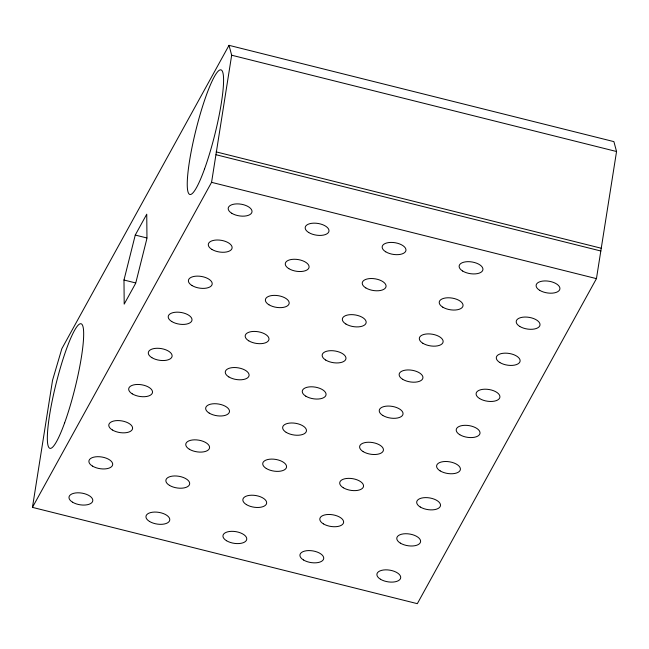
<?xml version="1.0" encoding="UTF-8"?>
<svg xmlns="http://www.w3.org/2000/svg" width="649" height="649" viewBox="0 0 649 649"><rect width="100%" height="100%" fill="white"/><g stroke="black" fill="none" stroke-linecap="round" stroke-linejoin="round"><path stroke-width="0.97" d="M32.45 507.372L211.566 182.337L231.669 55.214L229.016 45.333L613.897 141.628L616.55 151.517L596.447 278.632L417.331 603.667L32.45 507.372L52.553 380.249L61.842 348.7L229.016 45.333M123.983 280.019L135.26 235.06L146.747 214.211L146.966 238.313L135.69 283.264L124.194 304.113L123.983 280.019L135.527 282.907M231.669 55.214L616.55 151.517M216.182 151.89L601.063 248.194M215.987 154.713L600.877 251.009M211.566 182.337L596.447 278.632M135.26 235.06L146.804 237.948M64.624 422.872A64.219 9.719 -76 0 0 81.717 324.119A64.219 9.719 -76 0 0 50.208 411.328A64.219 9.719 -76 0 0 64.624 422.872M204.532 168.991A64.219 9.719 -76 0 0 221.633 70.238A64.219 9.719 -76 0 0 190.116 157.439A64.219 9.719 -76 0 0 204.532 168.991M72.534 502.188A12.039 5.914 9.1 0 0 92.434 501.831A12.039 5.914 9.1 0 0 77.702 492.802A12.039 5.914 9.1 0 0 72.534 502.188M149.505 521.447A12.039 5.914 9.1 0 0 169.413 521.09A12.039 5.914 9.1 0 0 154.681 512.061A12.039 5.914 9.1 0 0 149.505 521.447M226.485 540.706A12.039 5.914 9.1 0 0 246.393 540.349A12.039 5.914 9.1 0 0 231.652 531.328A12.039 5.914 9.1 0 0 226.485 540.706M303.464 559.965A12.039 5.914 9.1 0 0 323.364 559.608A12.039 5.914 9.1 0 0 308.632 550.587A12.039 5.914 9.1 0 0 303.464 559.965M380.436 579.224A12.039 5.914 9.1 0 0 400.344 578.867A12.039 5.914 9.1 0 0 385.611 569.846A12.039 5.914 9.1 0 0 380.436 579.224M400.336 543.116A12.039 5.914 9.1 0 0 420.244 542.751A12.039 5.914 9.1 0 0 405.511 533.729A12.039 5.914 9.1 0 0 400.336 543.116M323.364 523.857A12.039 5.914 9.1 0 0 343.264 523.492A12.039 5.914 9.1 0 0 328.532 514.47A12.039 5.914 9.1 0 0 323.364 523.857M246.385 504.589A12.039 5.914 9.1 0 0 266.293 504.232A12.039 5.914 9.1 0 0 251.552 495.211A12.039 5.914 9.1 0 0 246.385 504.589M169.405 485.33A12.039 5.914 9.1 0 0 189.313 484.973A12.039 5.914 9.1 0 0 174.581 475.952A12.039 5.914 9.1 0 0 169.405 485.33M92.434 466.071A12.039 5.914 9.1 0 0 112.334 465.714A12.039 5.914 9.1 0 0 97.601 456.693A12.039 5.914 9.1 0 0 92.434 466.071M519.752 326.423A12.039 5.914 9.1 0 0 539.652 326.066A12.039 5.914 9.1 0 0 524.919 317.045A12.039 5.914 9.1 0 0 519.752 326.423M288.821 268.645A12.039 5.914 9.1 0 0 308.721 268.288A12.039 5.914 9.1 0 0 293.989 259.259A12.039 5.914 9.1 0 0 288.821 268.645M442.772 307.164A12.039 5.914 9.1 0 0 462.68 306.807A12.039 5.914 9.1 0 0 447.94 297.777A12.039 5.914 9.1 0 0 442.772 307.164M191.942 285.503A12.039 5.914 9.1 0 0 211.842 285.138A12.039 5.914 9.1 0 0 197.109 276.117A12.039 5.914 9.1 0 0 191.942 285.503M365.793 287.905A12.039 5.914 9.1 0 0 385.701 287.548A12.039 5.914 9.1 0 0 370.968 278.518A12.039 5.914 9.1 0 0 365.793 287.905M422.872 343.28A12.039 5.914 9.1 0 0 442.772 342.923A12.039 5.914 9.1 0 0 428.04 333.894A12.039 5.914 9.1 0 0 422.872 343.28M268.921 304.762A12.039 5.914 9.1 0 0 288.821 304.397A12.039 5.914 9.1 0 0 274.089 295.376A12.039 5.914 9.1 0 0 268.921 304.762M211.842 249.386A12.039 5.914 9.1 0 0 231.75 249.029A12.039 5.914 9.1 0 0 217.009 240A12.039 5.914 9.1 0 0 211.842 249.386M499.844 362.54A12.039 5.914 9.1 0 0 519.752 362.183A12.039 5.914 9.1 0 0 505.019 353.153A12.039 5.914 9.1 0 0 499.844 362.54M345.893 324.021A12.039 5.914 9.1 0 0 365.801 323.664A12.039 5.914 9.1 0 0 351.068 314.635A12.039 5.914 9.1 0 0 345.893 324.021M462.672 271.047A12.039 5.914 9.1 0 0 482.58 270.69A12.039 5.914 9.1 0 0 467.848 261.669A12.039 5.914 9.1 0 0 462.672 271.047M539.652 290.306A12.039 5.914 9.1 0 0 559.56 289.949A12.039 5.914 9.1 0 0 544.819 280.928A12.039 5.914 9.1 0 0 539.652 290.306M308.721 232.529A12.039 5.914 9.1 0 0 328.629 232.172A12.039 5.914 9.1 0 0 313.889 223.151A12.039 5.914 9.1 0 0 308.721 232.529M231.742 213.27A12.039 5.914 9.1 0 0 251.65 212.913A12.039 5.914 9.1 0 0 236.917 203.883A12.039 5.914 9.1 0 0 231.742 213.27M385.701 251.788A12.039 5.914 9.1 0 0 405.601 251.431A12.039 5.914 9.1 0 0 390.868 242.41A12.039 5.914 9.1 0 0 385.701 251.788M305.801 396.174A12.039 5.914 9.1 0 0 325.701 395.817A12.039 5.914 9.1 0 0 310.968 386.796A12.039 5.914 9.1 0 0 305.801 396.174M151.842 357.656A12.039 5.914 9.1 0 0 171.75 357.299A12.039 5.914 9.1 0 0 157.017 348.27A12.039 5.914 9.1 0 0 151.842 357.656M325.701 360.057A12.039 5.914 9.1 0 0 345.609 359.7A12.039 5.914 9.1 0 0 330.868 350.679A12.039 5.914 9.1 0 0 325.701 360.057M402.68 379.316A12.039 5.914 9.1 0 0 422.58 378.959A12.039 5.914 9.1 0 0 407.848 369.938A12.039 5.914 9.1 0 0 402.68 379.316M479.652 398.583A12.039 5.914 9.1 0 0 499.56 398.218A12.039 5.914 9.1 0 0 484.827 389.197A12.039 5.914 9.1 0 0 479.652 398.583M248.721 340.798A12.039 5.914 9.1 0 0 268.629 340.441A12.039 5.914 9.1 0 0 253.897 331.42A12.039 5.914 9.1 0 0 248.721 340.798M382.772 415.433A12.039 5.914 9.1 0 0 402.68 415.076A12.039 5.914 9.1 0 0 387.948 406.055A12.039 5.914 9.1 0 0 382.772 415.433M459.752 434.692A12.039 5.914 9.1 0 0 479.66 434.335A12.039 5.914 9.1 0 0 464.919 425.314A12.039 5.914 9.1 0 0 459.752 434.692M228.821 376.915A12.039 5.914 9.1 0 0 248.729 376.558A12.039 5.914 9.1 0 0 233.989 367.529A12.039 5.914 9.1 0 0 228.821 376.915M171.75 321.539A12.039 5.914 9.1 0 0 191.65 321.182A12.039 5.914 9.1 0 0 176.917 312.161A12.039 5.914 9.1 0 0 171.75 321.539M266.285 468.481A12.039 5.914 9.1 0 0 286.193 468.124A12.039 5.914 9.1 0 0 271.46 459.094A12.039 5.914 9.1 0 0 266.285 468.481M343.264 487.74A12.039 5.914 9.1 0 0 363.172 487.383A12.039 5.914 9.1 0 0 348.432 478.354A12.039 5.914 9.1 0 0 343.264 487.74M189.313 449.222A12.039 5.914 9.1 0 0 209.213 448.857A12.039 5.914 9.1 0 0 194.481 439.835A12.039 5.914 9.1 0 0 189.313 449.222M420.244 506.999A12.039 5.914 9.1 0 0 440.144 506.642A12.039 5.914 9.1 0 0 425.411 497.613A12.039 5.914 9.1 0 0 420.244 506.999M132.234 393.846A12.039 5.914 9.1 0 0 152.142 393.489A12.039 5.914 9.1 0 0 137.41 384.459A12.039 5.914 9.1 0 0 132.234 393.846M209.213 413.105A12.039 5.914 9.1 0 0 229.121 412.748A12.039 5.914 9.1 0 0 214.381 403.719A12.039 5.914 9.1 0 0 209.213 413.105M440.144 470.882A12.039 5.914 9.1 0 0 460.044 470.525A12.039 5.914 9.1 0 0 445.311 461.496A12.039 5.914 9.1 0 0 440.144 470.882M363.164 451.623A12.039 5.914 9.1 0 0 383.072 451.266A12.039 5.914 9.1 0 0 368.34 442.237A12.039 5.914 9.1 0 0 363.164 451.623M286.193 432.364A12.039 5.914 9.1 0 0 306.093 432.007A12.039 5.914 9.1 0 0 291.36 422.978A12.039 5.914 9.1 0 0 286.193 432.364M112.334 429.963A12.039 5.914 9.1 0 0 132.242 429.597A12.039 5.914 9.1 0 0 117.501 420.576A12.039 5.914 9.1 0 0 112.334 429.963"/></g></svg>
